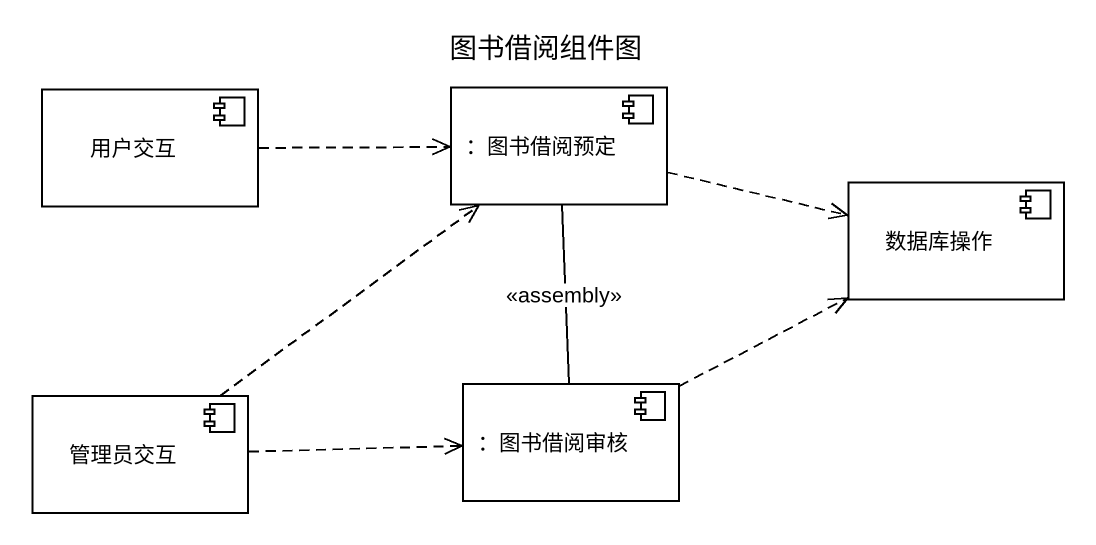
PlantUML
@startuml
title 图书借阅组件图
component 用户交互
component "：图书借阅预定" as 图书借阅预定
component 数据库操作
component "：图书借阅审核" as 图书借阅审核
component 管理员交互
用户交互 .right.> 图书借阅预定
图书借阅预定 .right.> 数据库操作
图书借阅预定 -- 图书借阅审核 : <<assembly>>
图书借阅审核 .right.> 数据库操作
管理员交互 .up.> 图书借阅预定
管理员交互 .right.> 图书借阅审核
@enduml
